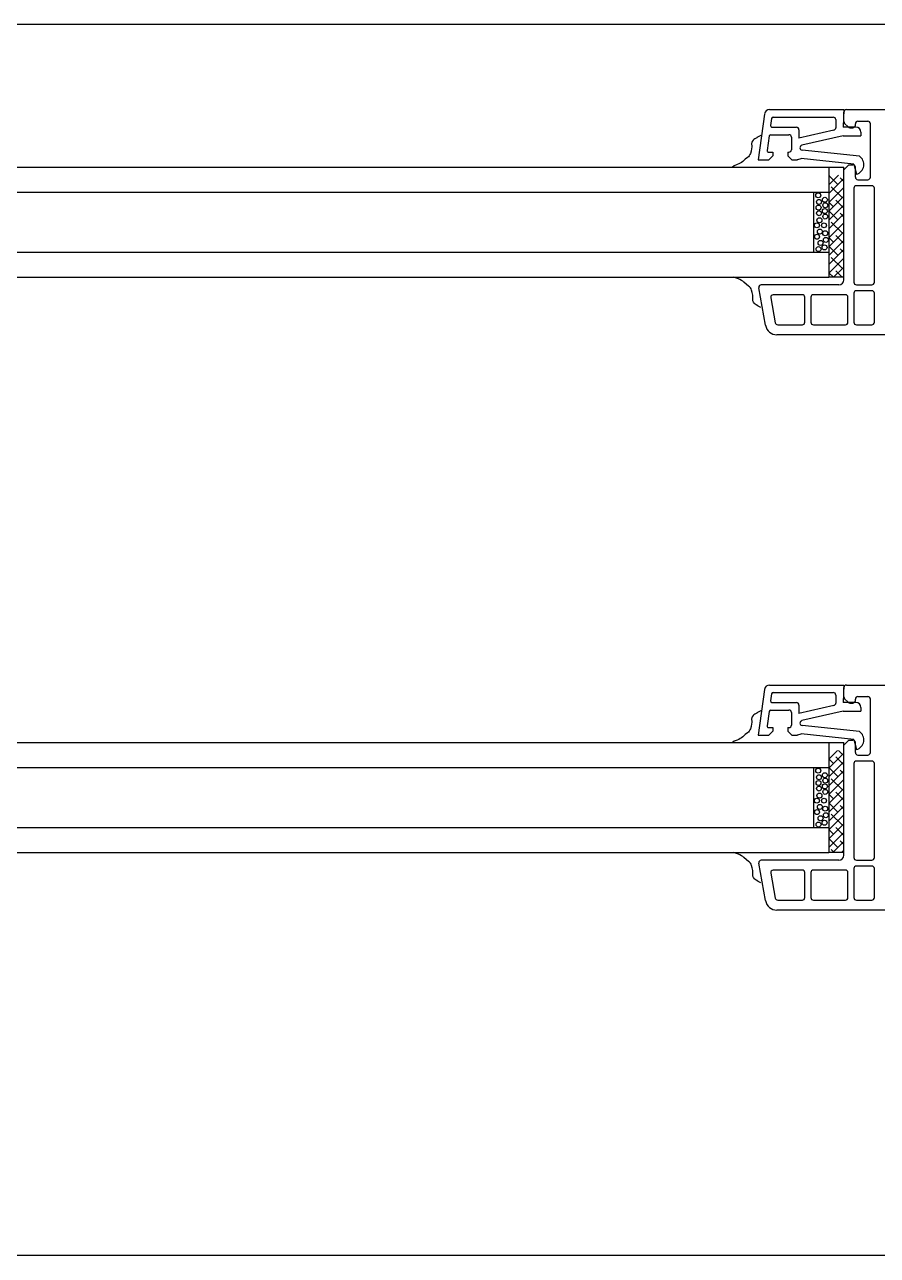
# Model space of a CAD drawing. Header units: millimetres. Extents: x -27104 to 125781, y -3376 to 46996.
# Drawn here: x 56071.29 to 56074.624, y 18850.28 to 18855.092 of the extents above; entities that cross this region are included whole.
import ezdxf

# ---------------------------------------------------------------- set-up
doc = ezdxf.new("R2010")
doc.units = ezdxf.units.MM
doc.header["$LTSCALE"] = 100
doc.header["$MEASUREMENT"] = 0
doc.layers.get('0').update_dxf_attribs({"linetype": 'CONTINUOUS'})
for name, color, linetype in [('ELE9', 9, 'CONTINUOUS'), ('WIN-G', 252, 'CONTINUOUS'), ('WIN2', 5, 'CONTINUOUS')]:
    doc.layers.add(name, color=color, linetype=linetype)

# ---------------------------------------------------------------- blocks, each defined once
blk = doc.blocks.new('A$C72B425C6')
at = {"ltscale": 1000}
blk.add_wipeout([(246, 0), (246, 800), (0, 800), (0, 0)], dxfattribs=at)
at = {"layer": 'WIN-G'}
for p, q in [((246, 53), (246, 747)), ((0, 64), (0, 736)), ((80.5, 317.77), (80.5, 128)), ((102.5, 317.77), (102.5, 128)), ((195.5, 317.77), (195.5, 128)), ((217.5, 317.77), (217.5, 128)), ((85.5, 317.15), (85.5, 128)), ((97.5, 317.15), (97.5, 128)), ((200.5, 317.15), (200.5, 128)), ((212.5, 317.15), (212.5, 128)), ((79.5, 144.96), (79.7, 145.21)), ((79.7, 145.21), (79.88, 145.47)), ((79.88, 145.47), (80.03, 145.76)), ((80.03, 145.76), (80.16, 146.06)), ((80.16, 146.06), (80.38, 146.68)), ((80.38, 146.68), (80.5, 147.02)), ((102.79, 146.93), (102.5, 147.27)), ((103.01, 146.31), (102.79, 146.93)), ((103.14, 146), (103.01, 146.31)), ((103.29, 145.72), (103.14, 146)), ((103.47, 145.46), (103.29, 145.72)), ((103.67, 145.21), (103.47, 145.46)), ((104.09, 144.72), (103.67, 145.21)), ((194.5, 144.96), (194.7, 145.21)), ((194.7, 145.21), (194.88, 145.47)), ((194.88, 145.47), (195.03, 145.76)), ((195.03, 145.76), (195.16, 146.06)), ((195.16, 146.06), (195.38, 146.68)), ((195.38, 146.68), (195.5, 147.02)), ((217.79, 146.93), (217.5, 147.27)), ((218.01, 146.31), (217.79, 146.93)), ((218.14, 146), (218.01, 146.31)), ((218.29, 145.72), (218.14, 146)), ((218.47, 145.46), (218.29, 145.72)), ((218.67, 145.21), (218.47, 145.46)), ((219.09, 144.72), (218.67, 145.21)), ((74.99, 142.55), (75.12, 142.72)), ((75.12, 142.72), (75.27, 142.88)), ((75.27, 142.88), (75.51, 143.06)), ((75.51, 143.06), (75.64, 143.13)), ((75.64, 143.13), (75.77, 143.17)), ((75.77, 143.17), (75.93, 143.19)), ((75.93, 143.19), (76.08, 143.19)), ((76.08, 143.19), (76.4, 143.17)), ((76.4, 143.17), (76.67, 143.17)), ((76.67, 143.17), (76.93, 143.2)), ((76.93, 143.2), (77.45, 143.3)), ((77.45, 143.3), (77.93, 143.44)), ((77.93, 143.44), (78.16, 143.54)), ((78.16, 143.54), (78.37, 143.67)), ((78.37, 143.67), (78.57, 143.84)), ((78.57, 143.84), (78.75, 144.04)), ((78.75, 144.04), (79.08, 144.47)), ((79.08, 144.47), (79.5, 144.96)), ((104.42, 144.29), (104.09, 144.72)), ((104.6, 144.09), (104.42, 144.29)), ((104.8, 143.92), (104.6, 144.09)), ((105.01, 143.79), (104.8, 143.92)), ((105.24, 143.69), (105.01, 143.79)), ((105.72, 143.55), (105.24, 143.69)), ((106.24, 143.45), (105.72, 143.55)), ((106.5, 143.42), (106.24, 143.45)), ((106.77, 143.42), (106.5, 143.42)), ((107.09, 143.44), (106.77, 143.42)), ((107.24, 143.44), (107.09, 143.44)), ((107.39, 143.42), (107.24, 143.44)), ((107.53, 143.38), (107.39, 143.42)), ((107.66, 143.31), (107.53, 143.38)), ((107.9, 143.13), (107.66, 143.31)), ((108.05, 142.97), (107.9, 143.13)), ((108.18, 142.8), (108.05, 142.97)), ((108.4, 142.42), (108.18, 142.8)), ((189.99, 142.55), (190.12, 142.72)), ((190.12, 142.72), (190.27, 142.88)), ((190.27, 142.88), (190.51, 143.06)), ((190.51, 143.06), (190.64, 143.13)), ((190.64, 143.13), (190.77, 143.17)), ((190.77, 143.17), (190.93, 143.19)), ((190.93, 143.19), (191.08, 143.19)), ((191.08, 143.19), (191.4, 143.17)), ((191.4, 143.17), (191.67, 143.17)), ((191.67, 143.17), (191.93, 143.2)), ((191.93, 143.2), (192.45, 143.3)), ((192.45, 143.3), (192.93, 143.44)), ((192.93, 143.44), (193.16, 143.54)), ((193.16, 143.54), (193.37, 143.67)), ((193.37, 143.67), (193.57, 143.84)), ((193.57, 143.84), (193.75, 144.04)), ((193.75, 144.04), (194.08, 144.47)), ((194.08, 144.47), (194.5, 144.96)), ((219.42, 144.29), (219.09, 144.72)), ((219.6, 144.09), (219.42, 144.29)), ((219.8, 143.92), (219.6, 144.09)), ((220.01, 143.79), (219.8, 143.92)), ((220.24, 143.69), (220.01, 143.79)), ((220.72, 143.55), (220.24, 143.69)), ((221.24, 143.45), (220.72, 143.55)), ((221.5, 143.42), (221.24, 143.45)), ((221.77, 143.42), (221.5, 143.42)), ((222.09, 143.44), (221.77, 143.42)), ((222.24, 143.44), (222.09, 143.44)), ((222.39, 143.42), (222.24, 143.44)), ((222.53, 143.38), (222.39, 143.42)), ((222.66, 143.31), (222.53, 143.38)), ((222.9, 143.13), (222.66, 143.31)), ((223.05, 142.97), (222.9, 143.13)), ((223.18, 142.8), (223.05, 142.97)), ((223.4, 142.42), (223.18, 142.8)), ((74.48, 141.58), (74.75, 142.14)), ((74.75, 142.14), (74.77, 142.17)), ((74.77, 142.17), (74.99, 142.55)), ((108.41, 142.39), (108.4, 142.42)), ((108.81, 141.59), (108.41, 142.39)), ((189.48, 141.58), (189.75, 142.14)), ((189.75, 142.14), (189.77, 142.17)), ((189.77, 142.17), (189.99, 142.55)), ((223.41, 142.39), (223.4, 142.42)), ((223.81, 141.59), (223.41, 142.39)), ((85.5, 131), (97.5, 131)), ((200.5, 131), (212.5, 131)), ((102.5, 128), (80.5, 128)), ((80.5, 125), (80.5, 128)), ((84.5, 125), (81.5, 128)), ((81.54, 126.19), (83.35, 128)), ((86.27, 125), (83.27, 128)), ((84.19, 127.07), (85.12, 128)), ((88.03, 125), (85.03, 128)), ((89.8, 125), (86.8, 128)), ((86.85, 127.96), (86.89, 128)), ((91.57, 125), (88.57, 128)), ((88.61, 126.19), (90.43, 128)), ((93.34, 125), (90.34, 128)), ((91.27, 127.07), (92.19, 128)), ((95.11, 125), (92.11, 128)), ((96.87, 125), (93.87, 128)), ((93.92, 127.96), (93.96, 128)), ((98.64, 125), (95.64, 128)), ((95.69, 126.19), (97.5, 128)), ((100.41, 125), (97.41, 128)), ((98.34, 127.07), (99.26, 128)), ((100.9, 126.27), (99.18, 128)), ((102.5, 128), (102.5, 125)), ((195.5, 127.1), (196.4, 128)), ((217.5, 128), (195.5, 128)), ((195.5, 125), (195.5, 128)), ((199.31, 125), (196.31, 128)), ((201.08, 125), (198.08, 128)), ((198.12, 127.96), (198.16, 128)), ((202.84, 125), (199.84, 128)), ((199.89, 126.19), (201.7, 128)), ((204.61, 125), (201.61, 128)), ((202.54, 127.07), (203.47, 128)), ((206.38, 125), (203.38, 128)), ((208.15, 125), (205.15, 128)), ((205.19, 127.96), (205.24, 128)), ((209.92, 125), (206.92, 128)), ((206.96, 126.19), (208.77, 128)), ((211.68, 125), (208.68, 128)), ((209.61, 127.07), (210.54, 128)), ((213.45, 125), (210.45, 128)), ((215.22, 125), (212.22, 128)), ((212.26, 127.96), (212.31, 128)), ((215.9, 126.08), (213.99, 128)), ((214.03, 126.19), (215.84, 128)), ((215.9, 127.85), (215.75, 128)), ((217.5, 128), (217.5, 125)), ((80.5, 126.91), (81.1, 127.51)), ((82.73, 125), (80.5, 127.23)), ((80.96, 125), (80.5, 125.46)), ((82.12, 125), (82.87, 125.75)), ((83.89, 125), (85.52, 126.63)), ((85.96, 125.3), (88.17, 127.51)), ((89.19, 125), (89.94, 125.75)), ((90.96, 125), (92.59, 126.63)), ((93.03, 125.3), (95.24, 127.51)), ((96.26, 125), (97.01, 125.75)), ((98.03, 125), (99.66, 126.63)), ((100.1, 125.3), (100.9, 126.1)), ((197.54, 125), (195.5, 127.04)), ((195.5, 125.34), (196.79, 126.63)), ((197.24, 125.3), (199.45, 127.51)), ((200.47, 125), (201.21, 125.75)), ((202.24, 125), (203.87, 126.63)), ((204.31, 125.3), (206.52, 127.51)), ((207.54, 125), (208.28, 125.75)), ((209.31, 125), (210.94, 126.63)), ((211.38, 125.3), (213.59, 127.51)), ((214.61, 125), (215.36, 125.75)), ((80.5, 125), (102.5, 125)), ((195.77, 125), (195.5, 125.27)), ((195.5, 125), (217.5, 125))]:
    blk.add_line(p, q, dxfattribs=at)
for centre in [(86.12, 130.07), (88.6, 130.37), (90.88, 130.39), (91.89, 129.89), (93.31, 129.97), (94.42, 130.07), (95.56, 129.97), (96.88, 130.11), (201.12, 130.07), (203.6, 130.37), (205.88, 130.39), (206.89, 129.89), (208.31, 129.97), (209.42, 130.07), (210.56, 129.97), (211.88, 130.11), (86.47, 128.87), (87.36, 129.66), (87.98, 128.6), (89.29, 128.72), (89.63, 129.8), (90.88, 128.97), (92.64, 128.71), (93.73, 128.8), (94.89, 128.71), (95.98, 128.8), (201.47, 128.87), (202.36, 129.66), (202.98, 128.6), (204.29, 128.72), (204.63, 129.8), (205.88, 128.97), (207.64, 128.71), (208.73, 128.8), (209.89, 128.71), (210.98, 128.8)]:
    blk.add_circle(centre, 0.5, dxfattribs=at)
at = {"layer": 'WIN2'}
for p, q in [((70.9, 140.67), (78.41, 141.99)), ((79, 126), (79, 141.5)), ((104, 142.11), (104, 139.98)), ((113.13, 140.83), (104, 142.11)), ((108.74, 139.93), (105.85, 140.34)), ((185.9, 140.67), (193.41, 141.99)), ((194, 126), (194, 141.5)), ((219, 142.11), (219, 139.98)), ((228.13, 140.83), (219, 142.11)), ((223.74, 139.93), (220.85, 140.34)), ((69, 50.5), (69, 138.4)), ((71, 138.23), (71, 133.3)), ((76.41, 139.61), (71.41, 138.73)), ((77, 133.3), (77, 139.12)), ((104.8, 139.18), (104, 139.98)), ((105.5, 139.18), (104.8, 139.18)), ((105.5, 140.04), (105.5, 139.18)), ((109, 139.63), (109, 135.98)), ((110.5, 139.34), (110.5, 134.48)), ((112.24, 139.44), (110.85, 139.64)), ((112.5, 139.14), (112.5, 127.11)), ((114, 139.84), (114, 124.99)), ((184, 50.5), (184, 138.4)), ((186, 138.23), (186, 133.3)), ((191.41, 139.61), (186.41, 138.73)), ((192, 133.3), (192, 139.12)), ((219.8, 139.18), (219, 139.98)), ((220.5, 139.18), (219.8, 139.18)), ((220.5, 140.04), (220.5, 139.18)), ((224, 139.63), (224, 135.98)), ((225.5, 139.34), (225.5, 134.48)), ((227.24, 139.44), (225.85, 139.64)), ((227.5, 139.14), (227.5, 127.11)), ((229, 139.84), (229, 124.99)), ((104.8, 136.18), (104, 135.38)), ((104, 135.38), (104, 134.35)), ((105.5, 136.18), (104.8, 136.18)), ((105.5, 136.18), (105.5, 135.98)), ((108.5, 135.48), (106, 135.48)), ((219.8, 136.18), (219, 135.38)), ((219, 135.38), (219, 134.35)), ((220.5, 136.18), (219.8, 136.18)), ((220.5, 136.18), (220.5, 135.98)), ((223.5, 135.48), (221, 135.48)), ((103.1, 123.01), (104.21, 133.54)), ((104.05, 134.19), (104.21, 133.54)), ((104.69, 121.9), (105.9, 133.33)), ((108.8, 125.11), (106.88, 133.39)), ((109.9, 127), (108.28, 133.98)), ((110, 133.98), (108.28, 133.98)), ((218.1, 123.01), (219.21, 133.54)), ((219.05, 134.19), (219.21, 133.54)), ((219.69, 121.9), (220.9, 133.33)), ((223.8, 125.11), (221.88, 133.39)), ((224.9, 127), (223.28, 133.98)), ((225, 133.98), (223.28, 133.98)), ((71, 131.1), (71, 124.7)), ((71.5, 132.8), (76.5, 132.8)), ((76.5, 131.6), (71.5, 131.6)), ((77, 124.7), (77, 131.1)), ((186, 131.1), (186, 124.7)), ((186.5, 132.8), (191.5, 132.8)), ((191.5, 131.6), (186.5, 131.6)), ((192, 124.7), (192, 131.1)), ((112, 126.61), (110.39, 126.61)), ((227, 126.61), (225.39, 126.61)), ((71.5, 124.2), (76.5, 124.2)), ((80, 125), (102, 125)), ((103.1, 123.01), (101.1, 122.48)), ((102, 125), (103, 124)), ((103, 124), (103, 123.2)), ((108.8, 125.11), (108.8, 121.61)), ((110.4, 123.79), (110.4, 123.2)), ((114, 124.99), (110.5, 125.11)), ((110.5, 122.61), (110.5, 125.11)), ((110.55, 124.15), (111.26, 124.85)), ((111.61, 125), (113.5, 125)), ((114, 124.5), (114, 50.5)), ((186.5, 124.2), (191.5, 124.2)), ((195, 125), (217, 125)), ((218.1, 123.01), (216.1, 122.48)), ((217, 125), (218, 124)), ((218, 124), (218, 123.2)), ((223.8, 125.11), (223.8, 121.61)), ((225.4, 123.79), (225.4, 123.2)), ((229, 124.99), (225.5, 125.11)), ((225.5, 122.61), (225.5, 125.11)), ((225.55, 124.15), (226.26, 124.85)), ((226.61, 125), (228.5, 125)), ((229, 124.5), (229, 50.5)), ((71, 122.5), (71, 119.4)), ((77.3, 123), (71.5, 123)), ((77.8, 119.4), (77.8, 122.5)), ((79, 122.5), (79, 119.4)), ((98.3, 123), (79.5, 123)), ((98.8, 119.4), (98.8, 122.5)), ((100, 122.2), (100, 120.2)), ((100.5, 122.7), (102.5, 122.7)), ((109.5, 121.61), (108.8, 121.61)), ((110.9, 122.7), (111.2, 122.7)), ((111.7, 122.2), (111.7, 120.2)), ((186, 122.5), (186, 119.4)), ((192.3, 123), (186.5, 123)), ((192.8, 119.4), (192.8, 122.5)), ((194, 122.5), (194, 119.4)), ((213.3, 123), (194.5, 123)), ((213.8, 119.4), (213.8, 122.5)), ((215, 122.2), (215, 120.2)), ((215.5, 122.7), (217.5, 122.7)), ((224.5, 121.61), (223.8, 121.61)), ((225.9, 122.7), (226.2, 122.7)), ((226.7, 122.2), (226.7, 120.2)), ((71.5, 118.9), (77.3, 118.9)), ((79.5, 118.9), (98.3, 118.9)), ((100.5, 119.7), (111.2, 119.7)), ((186.5, 118.9), (192.3, 118.9)), ((194.5, 118.9), (213.3, 118.9)), ((215.5, 119.7), (226.2, 119.7))]:
    blk.add_line(p, q, dxfattribs=at)
for centre, radius, start, end in [((71.3, 138.4), 2.3, 100, 180), ((78.5, 141.5), 0.5, 0, 100), ((105.8, 140.04), 0.3, 81.6083, 180.1302), ((113, 139.84), 1, 0, 82.3482), ((186.3, 138.4), 2.3, 100, 180), ((193.5, 141.5), 0.5, 0, 100), ((220.8, 140.04), 0.3, 81.6083, 180.1302), ((228, 139.84), 1, 0, 82.3482), ((71.5, 138.23), 0.5, 100, 180), ((76.5, 139.12), 0.5, 0, 100), ((108.7, 139.63), 0.3, 359.8698, 82.3765), ((110.8, 139.34), 0.3, 81.6232, 180.1302), ((112.2, 139.14), 0.3, 359.8698, 82.5644), ((186.5, 138.23), 0.5, 100, 180), ((191.5, 139.12), 0.5, 0, 100), ((223.7, 139.63), 0.3, 359.8698, 82.3765), ((225.8, 139.34), 0.3, 81.6232, 180.1302), ((227.2, 139.14), 0.3, 359.8698, 82.5644), ((106, 135.98), 0.5, 180, 270), ((108.5, 135.98), 0.5, 270, 0), ((221, 135.98), 0.5, 180, 270), ((223.5, 135.98), 0.5, 270, 0), ((71.5, 133.3), 0.5, 180, 270), ((76.5, 133.3), 0.5, 270, 0), ((104.3, 134.35), 0.3, 180, 213.1746), ((106.39, 133.28), 0.5, 13.0609, 174), ((110, 134.48), 0.5, 270, 0), ((186.5, 133.3), 0.5, 180, 270), ((191.5, 133.3), 0.5, 270, 0), ((219.3, 134.35), 0.3, 180, 213.1746), ((221.39, 133.28), 0.5, 13.0609, 174), ((225, 134.48), 0.5, 270, 0), ((71.5, 131.1), 0.5, 90, 180), ((76.5, 131.1), 0.5, 0, 90), ((186.5, 131.1), 0.5, 90, 180), ((191.5, 131.1), 0.5, 0, 90), ((80, 126), 1, 180, 270), ((110.39, 127.11), 0.5, 193.0609, 270), ((112, 127.11), 0.5, 270, 0), ((195, 126), 1, 180, 270), ((225.39, 127.11), 0.5, 193.0609, 270), ((227, 127.11), 0.5, 270, 0), ((71.5, 124.7), 0.5, 180, 270), ((76.5, 124.7), 0.5, 270, 0), ((102.5, 123.2), 0.5, 270, 0), ((110.9, 123.79), 0.5, 135, 180), ((110.9, 123.2), 0.5, 180, 270), ((111.61, 124.5), 0.5, 90, 135), ((113.5, 124.5), 0.5, 0, 90), ((186.5, 124.7), 0.5, 180, 270), ((191.5, 124.7), 0.5, 270, 0), ((217.5, 123.2), 0.5, 270, 0), ((225.9, 123.79), 0.5, 135, 180), ((225.9, 123.2), 0.5, 180, 270), ((226.61, 124.5), 0.5, 90, 135), ((228.5, 124.5), 0.5, 0, 90), ((71.5, 122.5), 0.5, 90, 180), ((77.3, 122.5), 0.5, 0, 90), ((79.5, 122.5), 0.5, 90, 180), ((98.3, 122.5), 0.5, 0, 90), ((100.5, 122.2), 0.5, 90, 180), ((103.03, 123.01), 2, 195.5034, 326.391), ((109.5, 122.61), 1, 270, 0), ((111.2, 122.2), 0.5, 0, 90), ((186.5, 122.5), 0.5, 90, 180), ((192.3, 122.5), 0.5, 0, 90), ((194.5, 122.5), 0.5, 90, 180), ((213.3, 122.5), 0.5, 0, 90), ((215.5, 122.2), 0.5, 90, 180), ((218.03, 123.01), 2, 195.5034, 326.391), ((224.5, 122.61), 1, 270, 0), ((226.2, 122.2), 0.5, 0, 90), ((71.5, 119.4), 0.5, 180, 270), ((77.3, 119.4), 0.5, 270, 0), ((79.5, 119.4), 0.5, 180, 270), ((98.3, 119.4), 0.5, 270, 0), ((100.5, 120.2), 0.5, 180, 270), ((111.2, 120.2), 0.5, 270, 0), ((186.5, 119.4), 0.5, 180, 270), ((192.3, 119.4), 0.5, 270, 0), ((194.5, 119.4), 0.5, 180, 270), ((213.3, 119.4), 0.5, 270, 0), ((215.5, 120.2), 0.5, 180, 270), ((226.2, 120.2), 0.5, 270, 0)]:
    blk.add_arc(centre, radius, start, end, dxfattribs=at)
blk = doc.blocks.new('ggtyu')
at = {"layer": 'ELE9', "color": 253, "ltscale": 0.1, "xscale": 0.01956378461538462, "yscale": 0.01956378461538462, "zscale": 0.01956378461538462, "rotation": 90}
blk.add_blockref('A$C72B425C6', (55887.4806, 19014.0786), dxfattribs=at)

msp = doc.modelspace()

# ---------------------------------------------------------------- block references
msp.add_blockref('ggtyu', (189.4577, -163.799))

doc.saveas('drawing.dxf')
